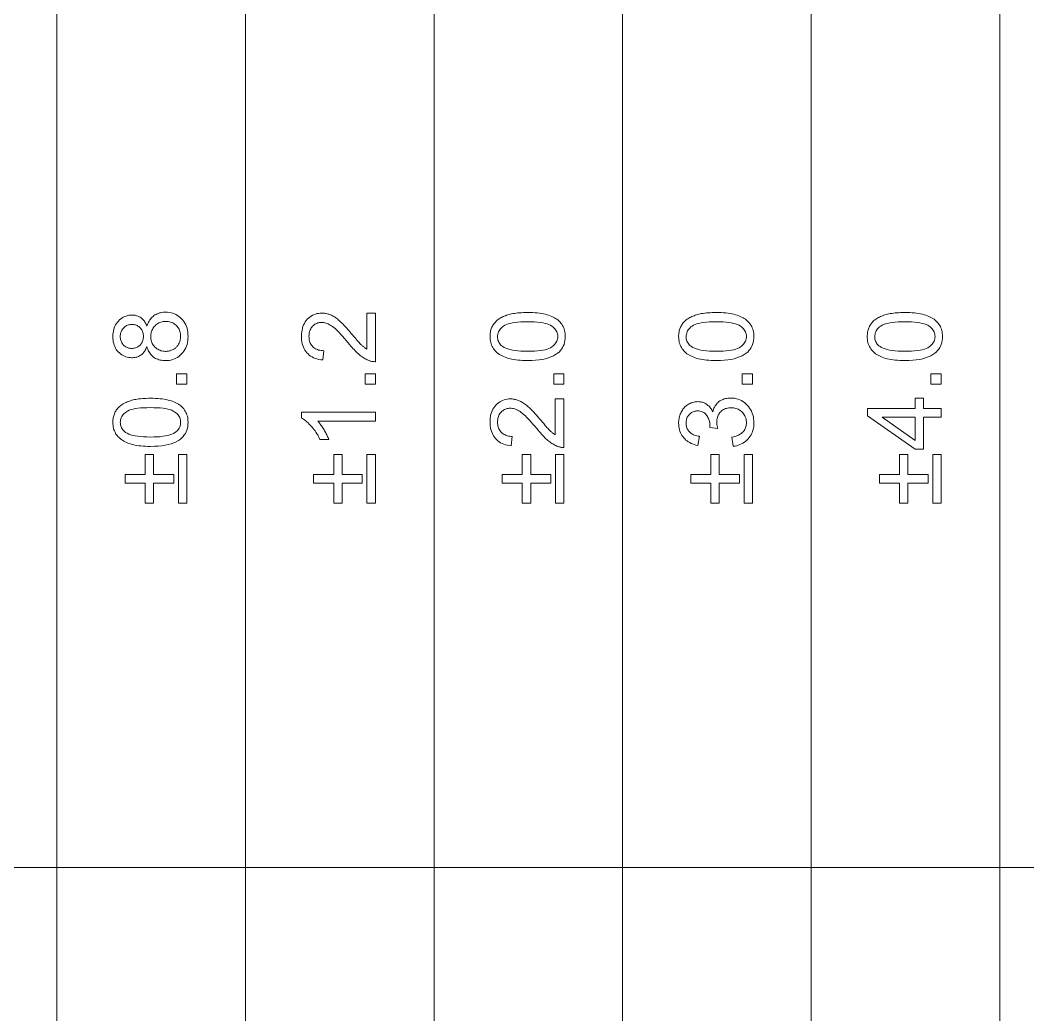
# Model space of a CAD drawing. Extents: x 23 to 417, y 3 to 294.
# Drawn here: x 189.29 to 202.97, y 23.22 to 36.73 of the extents above; entities that cross this region are included whole.
import ezdxf

# ---------------------------------------------------------------- set-up
doc = ezdxf.new("R2010")
doc.units = 0

msp = doc.modelspace()

# ---------------------------------------------------------------- linework, layer by layer
at = {"color": 7, "lineweight": 13}
for p, q in [((189.786, 10.222), (189.786, 50.222)), ((192.347, 10.222), (192.347, 50.222)), ((194.908, 10.222), (194.908, 50.222)), ((197.468, 10.222), (197.468, 50.222)), ((200.029, 10.222), (200.029, 50.222)), ((202.59, 10.222), (202.59, 50.222)), ((182.104, 25.222), (230.758, 25.222))]:
    msp.add_line(p, q, dxfattribs=at)
for points in [[(191.009, 32.296), (191.003, 32.281), (190.996, 32.267), (190.99, 32.254), (190.982, 32.241), (190.975, 32.23), (190.966, 32.219), (190.958, 32.209), (190.949, 32.199), (190.939, 32.191), (190.929, 32.183), (190.918, 32.176), (190.907, 32.17), (190.896, 32.164), (190.884, 32.159), (190.872, 32.155), (190.859, 32.152), (190.846, 32.149), (190.833, 32.148), (190.819, 32.146), (190.805, 32.146), (190.783, 32.147), (190.762, 32.149), (190.742, 32.153), (190.723, 32.159), (190.704, 32.166), (190.686, 32.174), (190.669, 32.184), (190.652, 32.196), (190.636, 32.21), (190.621, 32.224), (190.607, 32.241), (190.594, 32.258), (190.583, 32.276), (190.574, 32.296), (190.565, 32.316), (190.559, 32.337), (190.553, 32.36), (190.55, 32.383), (190.548, 32.408), (190.547, 32.433), (190.548, 32.459), (190.55, 32.484), (190.554, 32.507), (190.559, 32.53), (190.566, 32.551), (190.574, 32.572), (190.584, 32.592), (190.595, 32.61), (190.608, 32.628), (190.623, 32.644), (190.638, 32.659), (190.655, 32.673), (190.671, 32.685), (190.689, 32.695), (190.707, 32.704), (190.726, 32.711), (190.746, 32.717), (190.766, 32.721), (190.787, 32.723), (190.808, 32.724), (190.822, 32.723), (190.835, 32.722), (190.848, 32.721), (190.861, 32.718), (190.873, 32.715), (190.885, 32.711), (190.897, 32.706), (190.908, 32.7), (190.919, 32.694), (190.929, 32.687), (190.939, 32.68), (190.949, 32.671), (190.958, 32.662), (190.967, 32.652), (190.975, 32.641), (190.982, 32.63), (190.99, 32.618), (190.996, 32.605), (191.003, 32.591), (191.009, 32.576), (191.015, 32.594), (191.022, 32.612), (191.03, 32.628), (191.038, 32.643), (191.048, 32.658), (191.058, 32.671), (191.069, 32.684), (191.08, 32.696), (191.092, 32.707), (191.105, 32.717), (191.119, 32.726), (191.133, 32.734), (191.148, 32.741), (191.163, 32.747), (191.179, 32.753), (191.195, 32.757), (191.212, 32.76), (191.229, 32.763), (191.247, 32.764), (191.265, 32.765), (191.29, 32.764), (191.315, 32.761), (191.338, 32.757), (191.361, 32.75), (191.383, 32.742), (191.404, 32.732), (191.425, 32.72), (191.444, 32.707), (191.463, 32.691), (191.481, 32.674), (191.497, 32.655), (191.512, 32.635), (191.525, 32.614), (191.537, 32.592), (191.546, 32.569), (191.554, 32.545), (191.56, 32.519), (191.564, 32.492), (191.567, 32.464), (191.568, 32.435), (191.567, 32.406), (191.564, 32.378), (191.56, 32.352), (191.554, 32.326), (191.546, 32.302), (191.536, 32.278), (191.525, 32.256), (191.512, 32.235), (191.497, 32.215), (191.48, 32.197), (191.462, 32.179), (191.443, 32.164), (191.424, 32.15), (191.403, 32.138), (191.382, 32.128), (191.36, 32.12), (191.336, 32.114), (191.312, 32.109), (191.287, 32.107), (191.262, 32.106), (191.242, 32.106), (191.224, 32.108), (191.206, 32.11), (191.189, 32.114), (191.172, 32.118), (191.156, 32.124), (191.141, 32.13), (191.126, 32.137), (191.112, 32.146), (191.098, 32.155), (191.086, 32.166), (191.074, 32.177), (191.063, 32.189), (191.052, 32.202), (191.043, 32.215), (191.034, 32.23), (191.027, 32.245), (191.02, 32.261), (191.014, 32.278)], [(193.994, 32.752), (194.112, 32.752), (194.112, 32.091), (194.103, 32.091), (194.094, 32.092), (194.085, 32.092), (194.077, 32.093), (194.068, 32.094), (194.06, 32.096), (194.051, 32.098), (194.043, 32.1), (194.035, 32.103), (194.026, 32.106), (194.013, 32.111), (193.999, 32.117), (193.986, 32.124), (193.973, 32.131), (193.959, 32.139), (193.946, 32.147), (193.933, 32.156), (193.92, 32.166), (193.906, 32.176), (193.893, 32.187), (193.88, 32.198), (193.866, 32.211), (193.852, 32.224), (193.838, 32.239), (193.823, 32.255), (193.807, 32.271), (193.792, 32.289), (193.775, 32.307), (193.759, 32.327), (193.742, 32.347), (193.716, 32.379), (193.691, 32.408), (193.667, 32.436), (193.644, 32.461), (193.622, 32.484), (193.601, 32.505), (193.582, 32.524), (193.564, 32.54), (193.546, 32.555), (193.53, 32.568), (193.515, 32.578), (193.499, 32.588), (193.484, 32.597), (193.469, 32.604), (193.454, 32.611), (193.439, 32.616), (193.425, 32.62), (193.411, 32.623), (193.396, 32.624), (193.382, 32.625), (193.368, 32.624), (193.354, 32.623), (193.341, 32.62), (193.328, 32.617), (193.315, 32.612), (193.303, 32.606), (193.291, 32.599), (193.28, 32.592), (193.27, 32.583), (193.259, 32.573), (193.25, 32.562), (193.241, 32.551), (193.234, 32.539), (193.227, 32.526), (193.222, 32.513), (193.217, 32.499), (193.214, 32.484), (193.211, 32.469), (193.21, 32.453), (193.209, 32.437), (193.21, 32.419), (193.211, 32.403), (193.214, 32.387), (193.218, 32.371), (193.222, 32.357), (193.228, 32.343), (193.235, 32.33), (193.243, 32.317), (193.252, 32.306), (193.262, 32.295), (193.273, 32.285), (193.285, 32.276), (193.298, 32.268), (193.311, 32.261), (193.326, 32.255), (193.341, 32.25), (193.357, 32.246), (193.374, 32.243), (193.391, 32.242), (193.41, 32.241), (193.397, 32.115), (193.369, 32.118), (193.343, 32.123), (193.318, 32.129), (193.295, 32.137), (193.272, 32.146), (193.251, 32.156), (193.232, 32.168), (193.214, 32.181), (193.197, 32.196), (193.182, 32.212), (193.167, 32.23), (193.155, 32.248), (193.144, 32.268), (193.134, 32.289), (193.126, 32.311), (193.119, 32.335), (193.114, 32.359), (193.11, 32.385), (193.108, 32.411), (193.107, 32.439), (193.108, 32.468), (193.111, 32.495), (193.115, 32.52), (193.12, 32.545), (193.127, 32.568), (193.136, 32.59), (193.147, 32.611), (193.159, 32.631), (193.172, 32.65), (193.187, 32.667), (193.204, 32.683), (193.221, 32.697), (193.239, 32.71), (193.257, 32.721), (193.277, 32.73), (193.297, 32.738), (193.318, 32.744), (193.339, 32.748), (193.362, 32.75), (193.385, 32.751), (193.397, 32.751), (193.409, 32.75), (193.421, 32.749), (193.433, 32.747), (193.445, 32.745), (193.456, 32.742), (193.468, 32.739), (193.48, 32.735), (193.492, 32.731), (193.503, 32.727), (193.515, 32.721), (193.527, 32.715), (193.538, 32.709), (193.55, 32.702), (193.563, 32.694), (193.575, 32.685), (193.587, 32.676), (193.6, 32.667), (193.612, 32.656), (193.625, 32.645), (193.639, 32.633), (193.653, 32.619), (193.668, 32.604), (193.684, 32.587), (193.701, 32.569), (193.719, 32.55), (193.738, 32.528), (193.758, 32.506), (193.779, 32.481), (193.801, 32.456), (193.819, 32.434), (193.836, 32.415), (193.852, 32.397), (193.866, 32.38), (193.879, 32.365), (193.891, 32.352), (193.902, 32.34), (193.911, 32.33), (193.92, 32.321), (193.927, 32.314), (193.934, 32.308), (193.94, 32.302), (193.947, 32.296), (193.954, 32.291), (193.96, 32.285), (193.967, 32.28), (193.974, 32.275), (193.98, 32.271), (193.987, 32.266), (193.994, 32.262)], [(196.179, 32.107), (196.144, 32.108), (196.111, 32.109), (196.079, 32.11), (196.048, 32.113), (196.019, 32.116), (195.991, 32.12), (195.965, 32.125), (195.94, 32.131), (195.916, 32.137), (195.894, 32.144), (195.873, 32.151), (195.852, 32.16), (195.833, 32.169), (195.815, 32.179), (195.798, 32.189), (195.782, 32.2), (195.767, 32.212), (195.752, 32.225), (195.739, 32.238), (195.727, 32.252), (195.716, 32.267), (195.706, 32.282), (195.697, 32.299), (195.689, 32.316), (195.683, 32.333), (195.678, 32.352), (195.673, 32.371), (195.671, 32.391), (195.669, 32.412), (195.668, 32.433), (195.669, 32.449), (195.67, 32.465), (195.671, 32.48), (195.673, 32.494), (195.676, 32.509), (195.68, 32.523), (195.684, 32.536), (195.689, 32.549), (195.694, 32.562), (195.701, 32.574), (195.707, 32.586), (195.715, 32.598), (195.723, 32.609), (195.731, 32.62), (195.74, 32.63), (195.75, 32.64), (195.76, 32.649), (195.771, 32.658), (195.782, 32.667), (195.794, 32.675), (195.807, 32.682), (195.82, 32.69), (195.833, 32.697), (195.847, 32.704), (195.862, 32.71), (195.877, 32.716), (195.893, 32.722), (195.909, 32.727), (195.926, 32.732), (195.943, 32.737), (195.961, 32.741), (195.98, 32.745), (196.001, 32.748), (196.023, 32.751), (196.046, 32.754), (196.07, 32.756), (196.095, 32.757), (196.122, 32.758), (196.15, 32.759), (196.179, 32.759), (196.214, 32.759), (196.247, 32.758), (196.279, 32.756), (196.309, 32.754), (196.338, 32.75), (196.366, 32.746), (196.392, 32.742), (196.417, 32.736), (196.441, 32.73), (196.463, 32.723), (196.484, 32.716), (196.505, 32.707), (196.524, 32.698), (196.542, 32.688), (196.559, 32.678), (196.575, 32.667), (196.591, 32.655), (196.605, 32.642), (196.618, 32.629), (196.63, 32.615), (196.642, 32.6), (196.652, 32.585), (196.66, 32.568), (196.668, 32.551), (196.675, 32.534), (196.68, 32.515), (196.684, 32.496), (196.687, 32.476), (196.689, 32.455), (196.689, 32.433), (196.688, 32.405), (196.685, 32.378), (196.68, 32.352), (196.673, 32.327), (196.663, 32.304), (196.652, 32.282), (196.639, 32.261), (196.623, 32.242), (196.605, 32.223), (196.586, 32.206), (196.559, 32.187), (196.529, 32.17), (196.497, 32.156), (196.461, 32.143), (196.422, 32.132), (196.379, 32.123), (196.334, 32.116), (196.286, 32.111), (196.234, 32.108)], [(198.74, 32.107), (198.705, 32.108), (198.672, 32.109), (198.64, 32.11), (198.609, 32.113), (198.58, 32.116), (198.552, 32.12), (198.525, 32.125), (198.5, 32.131), (198.477, 32.137), (198.454, 32.144), (198.433, 32.151), (198.413, 32.16), (198.394, 32.169), (198.376, 32.179), (198.359, 32.189), (198.342, 32.2), (198.327, 32.212), (198.313, 32.225), (198.3, 32.238), (198.288, 32.252), (198.276, 32.267), (198.266, 32.282), (198.258, 32.299), (198.25, 32.316), (198.244, 32.333), (198.238, 32.352), (198.234, 32.371), (198.231, 32.391), (198.23, 32.412), (198.229, 32.433), (198.229, 32.449), (198.23, 32.465), (198.232, 32.48), (198.234, 32.494), (198.237, 32.509), (198.241, 32.523), (198.245, 32.536), (198.25, 32.549), (198.255, 32.562), (198.261, 32.574), (198.268, 32.586), (198.275, 32.598), (198.283, 32.609), (198.292, 32.62), (198.301, 32.63), (198.311, 32.64), (198.321, 32.649), (198.331, 32.658), (198.343, 32.667), (198.355, 32.675), (198.367, 32.682), (198.38, 32.69), (198.394, 32.697), (198.408, 32.704), (198.422, 32.71), (198.438, 32.716), (198.453, 32.722), (198.469, 32.727), (198.486, 32.732), (198.503, 32.737), (198.522, 32.741), (198.541, 32.745), (198.562, 32.748), (198.583, 32.751), (198.606, 32.754), (198.631, 32.756), (198.656, 32.757), (198.683, 32.758), (198.711, 32.759), (198.74, 32.759), (198.774, 32.759), (198.808, 32.758), (198.839, 32.756), (198.87, 32.754), (198.899, 32.75), (198.927, 32.746), (198.953, 32.742), (198.978, 32.736), (199.002, 32.73), (199.024, 32.723), (199.045, 32.716), (199.065, 32.707), (199.084, 32.698), (199.103, 32.688), (199.12, 32.678), (199.136, 32.667), (199.151, 32.655), (199.165, 32.642), (199.179, 32.629), (199.191, 32.615), (199.202, 32.6), (199.212, 32.585), (199.221, 32.568), (199.229, 32.551), (199.235, 32.534), (199.241, 32.515), (199.245, 32.496), (199.248, 32.476), (199.249, 32.455), (199.25, 32.433), (199.249, 32.405), (199.246, 32.378), (199.241, 32.352), (199.233, 32.327), (199.224, 32.304), (199.213, 32.282), (199.199, 32.261), (199.184, 32.242), (199.166, 32.223), (199.146, 32.206), (199.12, 32.187), (199.09, 32.17), (199.057, 32.156), (199.021, 32.143), (198.982, 32.132), (198.94, 32.123), (198.895, 32.116), (198.846, 32.111), (198.795, 32.108)], [(201.301, 32.107), (201.266, 32.108), (201.232, 32.109), (201.2, 32.11), (201.17, 32.113), (201.14, 32.116), (201.113, 32.12), (201.086, 32.125), (201.061, 32.131), (201.037, 32.137), (201.015, 32.144), (200.994, 32.151), (200.974, 32.16), (200.955, 32.169), (200.936, 32.179), (200.919, 32.189), (200.903, 32.2), (200.888, 32.212), (200.874, 32.225), (200.861, 32.238), (200.848, 32.252), (200.837, 32.267), (200.827, 32.282), (200.818, 32.299), (200.811, 32.316), (200.804, 32.333), (200.799, 32.352), (200.795, 32.371), (200.792, 32.391), (200.79, 32.412), (200.79, 32.433), (200.79, 32.449), (200.791, 32.465), (200.793, 32.48), (200.795, 32.494), (200.798, 32.509), (200.801, 32.523), (200.805, 32.536), (200.81, 32.549), (200.816, 32.562), (200.822, 32.574), (200.829, 32.586), (200.836, 32.598), (200.844, 32.609), (200.853, 32.62), (200.862, 32.63), (200.871, 32.64), (200.881, 32.649), (200.892, 32.658), (200.904, 32.667), (200.915, 32.675), (200.928, 32.682), (200.941, 32.69), (200.954, 32.697), (200.969, 32.704), (200.983, 32.71), (200.998, 32.716), (201.014, 32.722), (201.03, 32.727), (201.047, 32.732), (201.064, 32.737), (201.082, 32.741), (201.102, 32.745), (201.122, 32.748), (201.144, 32.751), (201.167, 32.754), (201.191, 32.756), (201.217, 32.757), (201.243, 32.758), (201.271, 32.759), (201.301, 32.759), (201.335, 32.759), (201.368, 32.758), (201.4, 32.756), (201.43, 32.754), (201.46, 32.75), (201.487, 32.746), (201.514, 32.742), (201.539, 32.736), (201.562, 32.73), (201.585, 32.723), (201.606, 32.716), (201.626, 32.707), (201.645, 32.698), (201.663, 32.688), (201.68, 32.678), (201.697, 32.667), (201.712, 32.655), (201.726, 32.642), (201.739, 32.629), (201.752, 32.615), (201.763, 32.6), (201.773, 32.585), (201.782, 32.568), (201.79, 32.551), (201.796, 32.534), (201.801, 32.515), (201.805, 32.496), (201.808, 32.476), (201.81, 32.455), (201.811, 32.433), (201.81, 32.405), (201.807, 32.378), (201.801, 32.352), (201.794, 32.327), (201.785, 32.304), (201.773, 32.282), (201.76, 32.261), (201.744, 32.242), (201.727, 32.223), (201.707, 32.206), (201.681, 32.187), (201.651, 32.17), (201.618, 32.156), (201.582, 32.143), (201.543, 32.132), (201.501, 32.123), (201.455, 32.116), (201.407, 32.111), (201.355, 32.108)], [(190.801, 32.272), (190.814, 32.272), (190.828, 32.273), (190.841, 32.276), (190.853, 32.279), (190.865, 32.283), (190.876, 32.288), (190.887, 32.294), (190.897, 32.301), (190.907, 32.309), (190.917, 32.317), (190.925, 32.327), (190.933, 32.337), (190.939, 32.347), (190.945, 32.358), (190.95, 32.37), (190.954, 32.382), (190.957, 32.395), (190.96, 32.408), (190.961, 32.422), (190.962, 32.436), (190.961, 32.45), (190.96, 32.463), (190.958, 32.476), (190.954, 32.489), (190.95, 32.501), (190.945, 32.512), (190.94, 32.523), (190.933, 32.533), (190.925, 32.543), (190.917, 32.552), (190.908, 32.561), (190.898, 32.569), (190.888, 32.575), (190.878, 32.581), (190.867, 32.586), (190.856, 32.59), (190.844, 32.594), (190.832, 32.596), (190.82, 32.597), (190.807, 32.598), (190.794, 32.597), (190.781, 32.596), (190.769, 32.593), (190.757, 32.59), (190.745, 32.586), (190.734, 32.581), (190.723, 32.575), (190.713, 32.568), (190.703, 32.56), (190.694, 32.551), (190.685, 32.541), (190.677, 32.531), (190.67, 32.521), (190.664, 32.51), (190.659, 32.498), (190.655, 32.487), (190.652, 32.474), (190.65, 32.462), (190.648, 32.448), (190.648, 32.435), (190.648, 32.421), (190.65, 32.407), (190.652, 32.395), (190.655, 32.382), (190.659, 32.37), (190.664, 32.359), (190.67, 32.348), (190.677, 32.337), (190.684, 32.327), (190.693, 32.318), (190.702, 32.309), (190.711, 32.301), (190.721, 32.294), (190.732, 32.288), (190.742, 32.283), (190.753, 32.279), (190.764, 32.276), (190.776, 32.273), (190.788, 32.272)], [(191.262, 32.232), (191.273, 32.232), (191.283, 32.233), (191.294, 32.234), (191.304, 32.236), (191.314, 32.238), (191.324, 32.241), (191.334, 32.244), (191.344, 32.248), (191.354, 32.252), (191.364, 32.257), (191.374, 32.262), (191.383, 32.268), (191.391, 32.274), (191.4, 32.281), (191.408, 32.288), (191.415, 32.295), (191.422, 32.304), (191.428, 32.312), (191.434, 32.321), (191.44, 32.331), (191.445, 32.341), (191.45, 32.351), (191.454, 32.361), (191.457, 32.371), (191.46, 32.382), (191.463, 32.393), (191.465, 32.403), (191.466, 32.414), (191.467, 32.425), (191.467, 32.437), (191.466, 32.454), (191.465, 32.471), (191.462, 32.487), (191.458, 32.502), (191.453, 32.517), (191.447, 32.531), (191.439, 32.545), (191.431, 32.558), (191.421, 32.57), (191.41, 32.582), (191.399, 32.593), (191.386, 32.603), (191.374, 32.611), (191.36, 32.619), (191.346, 32.625), (191.331, 32.63), (191.316, 32.634), (191.3, 32.637), (191.284, 32.639), (191.266, 32.639), (191.249, 32.639), (191.232, 32.637), (191.216, 32.634), (191.2, 32.63), (191.185, 32.624), (191.171, 32.618), (191.157, 32.61), (191.144, 32.601), (191.132, 32.591), (191.12, 32.58), (191.109, 32.568), (191.099, 32.555), (191.09, 32.542), (191.083, 32.528), (191.076, 32.514), (191.071, 32.499), (191.067, 32.483), (191.064, 32.467), (191.062, 32.45), (191.062, 32.433), (191.062, 32.416), (191.064, 32.399), (191.067, 32.383), (191.071, 32.368), (191.076, 32.353), (191.082, 32.339), (191.09, 32.326), (191.098, 32.313), (191.108, 32.301), (191.119, 32.289), (191.131, 32.278), (191.143, 32.268), (191.156, 32.26), (191.17, 32.253), (191.184, 32.246), (191.198, 32.241), (191.213, 32.237), (191.229, 32.234), (191.245, 32.233)], [(196.179, 32.233), (196.227, 32.234), (196.271, 32.236), (196.312, 32.239), (196.35, 32.243), (196.384, 32.248), (196.415, 32.254), (196.443, 32.262), (196.468, 32.27), (196.489, 32.28), (196.507, 32.291), (196.522, 32.303), (196.536, 32.315), (196.548, 32.328), (196.559, 32.341), (196.568, 32.355), (196.575, 32.37), (196.581, 32.385), (196.585, 32.4), (196.588, 32.417), (196.588, 32.433), (196.588, 32.45), (196.585, 32.466), (196.581, 32.482), (196.575, 32.497), (196.568, 32.511), (196.559, 32.525), (196.548, 32.538), (196.536, 32.551), (196.522, 32.564), (196.507, 32.575), (196.489, 32.586), (196.467, 32.596), (196.443, 32.605), (196.415, 32.612), (196.384, 32.619), (196.349, 32.624), (196.312, 32.628), (196.271, 32.631), (196.227, 32.633), (196.179, 32.633), (196.131, 32.633), (196.087, 32.631), (196.046, 32.628), (196.008, 32.624), (195.974, 32.619), (195.942, 32.612), (195.915, 32.605), (195.89, 32.596), (195.869, 32.586), (195.851, 32.575), (195.836, 32.564), (195.822, 32.551), (195.81, 32.538), (195.799, 32.525), (195.79, 32.511), (195.783, 32.496), (195.777, 32.481), (195.773, 32.465), (195.771, 32.449), (195.77, 32.432), (195.771, 32.415), (195.773, 32.399), (195.776, 32.384), (195.781, 32.37), (195.788, 32.356), (195.796, 32.343), (195.805, 32.33), (195.816, 32.318), (195.828, 32.307), (195.841, 32.297), (195.861, 32.285), (195.884, 32.274), (195.91, 32.264), (195.939, 32.256), (195.972, 32.249), (196.007, 32.244), (196.045, 32.239), (196.087, 32.236), (196.131, 32.234)], [(198.74, 32.233), (198.787, 32.234), (198.832, 32.236), (198.873, 32.239), (198.91, 32.243), (198.945, 32.248), (198.976, 32.254), (199.004, 32.262), (199.028, 32.27), (199.05, 32.28), (199.068, 32.291), (199.083, 32.303), (199.097, 32.315), (199.109, 32.328), (199.12, 32.341), (199.129, 32.355), (199.136, 32.37), (199.142, 32.385), (199.146, 32.4), (199.148, 32.417), (199.149, 32.433), (199.148, 32.45), (199.146, 32.466), (199.142, 32.482), (199.136, 32.497), (199.129, 32.511), (199.12, 32.525), (199.109, 32.538), (199.097, 32.551), (199.083, 32.564), (199.067, 32.575), (199.049, 32.586), (199.028, 32.596), (199.003, 32.605), (198.976, 32.612), (198.944, 32.619), (198.91, 32.624), (198.872, 32.628), (198.832, 32.631), (198.787, 32.633), (198.74, 32.633), (198.692, 32.633), (198.648, 32.631), (198.607, 32.628), (198.569, 32.624), (198.534, 32.619), (198.503, 32.612), (198.475, 32.605), (198.451, 32.596), (198.43, 32.586), (198.412, 32.575), (198.396, 32.564), (198.383, 32.551), (198.37, 32.538), (198.36, 32.525), (198.351, 32.511), (198.344, 32.496), (198.338, 32.481), (198.334, 32.465), (198.331, 32.449), (198.331, 32.432), (198.331, 32.415), (198.333, 32.399), (198.337, 32.384), (198.342, 32.37), (198.348, 32.356), (198.356, 32.343), (198.366, 32.33), (198.376, 32.318), (198.389, 32.307), (198.402, 32.297), (198.422, 32.285), (198.445, 32.274), (198.471, 32.264), (198.5, 32.256), (198.532, 32.249), (198.568, 32.244), (198.606, 32.239), (198.648, 32.236), (198.692, 32.234)], [(201.301, 32.233), (201.348, 32.234), (201.392, 32.236), (201.433, 32.239), (201.471, 32.243), (201.506, 32.248), (201.537, 32.254), (201.565, 32.262), (201.589, 32.27), (201.61, 32.28), (201.628, 32.291), (201.644, 32.303), (201.658, 32.315), (201.67, 32.328), (201.68, 32.341), (201.689, 32.355), (201.697, 32.37), (201.702, 32.385), (201.707, 32.4), (201.709, 32.417), (201.71, 32.433), (201.709, 32.45), (201.707, 32.466), (201.702, 32.482), (201.697, 32.497), (201.689, 32.511), (201.68, 32.525), (201.67, 32.538), (201.657, 32.551), (201.644, 32.564), (201.628, 32.575), (201.61, 32.586), (201.589, 32.596), (201.564, 32.605), (201.536, 32.612), (201.505, 32.619), (201.471, 32.624), (201.433, 32.628), (201.392, 32.631), (201.348, 32.633), (201.301, 32.633), (201.253, 32.633), (201.208, 32.631), (201.167, 32.628), (201.13, 32.624), (201.095, 32.619), (201.064, 32.612), (201.036, 32.605), (201.012, 32.596), (200.99, 32.586), (200.972, 32.575), (200.957, 32.564), (200.943, 32.551), (200.931, 32.538), (200.92, 32.525), (200.912, 32.511), (200.904, 32.496), (200.899, 32.481), (200.895, 32.465), (200.892, 32.449), (200.891, 32.432), (200.892, 32.415), (200.894, 32.399), (200.898, 32.384), (200.903, 32.37), (200.909, 32.356), (200.917, 32.343), (200.926, 32.33), (200.937, 32.318), (200.949, 32.307), (200.963, 32.297), (200.983, 32.285), (201.006, 32.274), (201.032, 32.264), (201.061, 32.256), (201.093, 32.249), (201.128, 32.244), (201.167, 32.239), (201.208, 32.236), (201.253, 32.234)], [(191.551, 31.788), (191.411, 31.788), (191.411, 31.928), (191.551, 31.928)], [(194.112, 31.788), (193.972, 31.788), (193.972, 31.928), (194.112, 31.928)], [(196.672, 31.788), (196.532, 31.788), (196.532, 31.928), (196.672, 31.928)], [(199.233, 31.788), (199.093, 31.788), (199.093, 31.928), (199.233, 31.928)], [(201.794, 31.788), (201.654, 31.788), (201.654, 31.928), (201.794, 31.928)], [(191.058, 30.942), (191.023, 30.942), (190.99, 30.944), (190.958, 30.945), (190.927, 30.948), (190.898, 30.951), (190.87, 30.955), (190.843, 30.96), (190.818, 30.965), (190.795, 30.972), (190.772, 30.979), (190.751, 30.986), (190.731, 30.995), (190.712, 31.004), (190.694, 31.013), (190.676, 31.024), (190.66, 31.035), (190.645, 31.047), (190.631, 31.06), (190.618, 31.073), (190.605, 31.087), (190.594, 31.102), (190.584, 31.117), (190.576, 31.134), (190.568, 31.151), (190.561, 31.168), (190.556, 31.187), (190.552, 31.206), (190.549, 31.226), (190.547, 31.247), (190.547, 31.268), (190.547, 31.284), (190.548, 31.3), (190.55, 31.315), (190.552, 31.329), (190.555, 31.344), (190.558, 31.358), (190.563, 31.371), (190.568, 31.384), (190.573, 31.397), (190.579, 31.409), (190.586, 31.421), (190.593, 31.433), (190.601, 31.444), (190.61, 31.455), (190.619, 31.465), (190.628, 31.475), (190.639, 31.484), (190.649, 31.493), (190.661, 31.502), (190.673, 31.51), (190.685, 31.517), (190.698, 31.525), (190.712, 31.532), (190.726, 31.539), (190.74, 31.545), (190.755, 31.551), (190.771, 31.557), (190.787, 31.562), (190.804, 31.567), (190.821, 31.572), (190.839, 31.576), (190.859, 31.58), (190.879, 31.583), (190.901, 31.586), (190.924, 31.589), (190.949, 31.591), (190.974, 31.592), (191.001, 31.593), (191.029, 31.594), (191.058, 31.594), (191.092, 31.594), (191.125, 31.593), (191.157, 31.591), (191.188, 31.588), (191.217, 31.585), (191.244, 31.581), (191.271, 31.576), (191.296, 31.571), (191.32, 31.565), (191.342, 31.558), (191.363, 31.55), (191.383, 31.542), (191.402, 31.533), (191.42, 31.523), (191.438, 31.513), (191.454, 31.502), (191.469, 31.49), (191.483, 31.477), (191.497, 31.464), (191.509, 31.45), (191.52, 31.435), (191.53, 31.42), (191.539, 31.403), (191.547, 31.386), (191.553, 31.369), (191.559, 31.35), (191.563, 31.331), (191.566, 31.311), (191.567, 31.29), (191.568, 31.268), (191.567, 31.24), (191.564, 31.213), (191.559, 31.187), (191.551, 31.162), (191.542, 31.139), (191.531, 31.117), (191.517, 31.096), (191.502, 31.077), (191.484, 31.058), (191.464, 31.041), (191.438, 31.022), (191.408, 31.005), (191.375, 30.991), (191.339, 30.978), (191.3, 30.967), (191.258, 30.958), (191.213, 30.951), (191.164, 30.946), (191.112, 30.943)], [(196.554, 31.587), (196.672, 31.587), (196.672, 30.926), (196.663, 30.926), (196.655, 30.927), (196.646, 30.927), (196.637, 30.928), (196.629, 30.929), (196.62, 30.931), (196.612, 30.933), (196.604, 30.935), (196.595, 30.938), (196.587, 30.941), (196.574, 30.946), (196.56, 30.952), (196.547, 30.959), (196.533, 30.966), (196.52, 30.974), (196.507, 30.982), (196.493, 30.991), (196.48, 31.001), (196.467, 31.011), (196.454, 31.022), (196.441, 31.033), (196.427, 31.046), (196.413, 31.059), (196.398, 31.074), (196.383, 31.09), (196.368, 31.106), (196.352, 31.124), (196.336, 31.142), (196.32, 31.162), (196.303, 31.182), (196.276, 31.214), (196.251, 31.243), (196.227, 31.271), (196.205, 31.296), (196.183, 31.319), (196.162, 31.34), (196.143, 31.359), (196.124, 31.375), (196.107, 31.39), (196.091, 31.403), (196.075, 31.413), (196.06, 31.423), (196.045, 31.432), (196.03, 31.439), (196.015, 31.446), (196, 31.451), (195.986, 31.455), (195.971, 31.458), (195.957, 31.459), (195.943, 31.46), (195.929, 31.459), (195.915, 31.458), (195.901, 31.455), (195.888, 31.451), (195.876, 31.447), (195.864, 31.441), (195.852, 31.434), (195.841, 31.426), (195.83, 31.418), (195.82, 31.408), (195.81, 31.397), (195.802, 31.386), (195.794, 31.373), (195.788, 31.361), (195.782, 31.348), (195.778, 31.334), (195.774, 31.319), (195.772, 31.304), (195.77, 31.288), (195.77, 31.272), (195.77, 31.254), (195.772, 31.238), (195.775, 31.222), (195.778, 31.206), (195.783, 31.192), (195.789, 31.178), (195.796, 31.165), (195.804, 31.152), (195.813, 31.141), (195.823, 31.13), (195.834, 31.12), (195.846, 31.111), (195.859, 31.102), (195.872, 31.096), (195.886, 31.09), (195.902, 31.085), (195.918, 31.081), (195.934, 31.078), (195.952, 31.076), (195.97, 31.076), (195.957, 30.95), (195.93, 30.953), (195.904, 30.958), (195.879, 30.964), (195.855, 30.971), (195.833, 30.98), (195.812, 30.991), (195.793, 31.003), (195.775, 31.016), (195.758, 31.031), (195.742, 31.047), (195.728, 31.065), (195.716, 31.083), (195.704, 31.103), (195.695, 31.124), (195.687, 31.146), (195.68, 31.17), (195.675, 31.194), (195.671, 31.22), (195.669, 31.246), (195.668, 31.274), (195.669, 31.302), (195.671, 31.329), (195.675, 31.355), (195.681, 31.38), (195.688, 31.403), (195.697, 31.425), (195.707, 31.446), (195.719, 31.466), (195.733, 31.485), (195.748, 31.502), (195.764, 31.518), (195.781, 31.532), (195.799, 31.545), (195.818, 31.556), (195.837, 31.565), (195.858, 31.573), (195.878, 31.578), (195.9, 31.583), (195.923, 31.585), (195.946, 31.586), (195.958, 31.586), (195.97, 31.585), (195.982, 31.584), (195.994, 31.582), (196.005, 31.58), (196.017, 31.577), (196.029, 31.574), (196.041, 31.57), (196.052, 31.566), (196.064, 31.561), (196.076, 31.556), (196.087, 31.55), (196.099, 31.544), (196.111, 31.537), (196.123, 31.529), (196.136, 31.52), (196.148, 31.511), (196.161, 31.501), (196.173, 31.491), (196.186, 31.48), (196.199, 31.468), (196.214, 31.454), (196.229, 31.439), (196.245, 31.422), (196.262, 31.404), (196.28, 31.384), (196.299, 31.363), (196.319, 31.341), (196.34, 31.316), (196.362, 31.291), (196.38, 31.269), (196.397, 31.25), (196.412, 31.231), (196.427, 31.215), (196.44, 31.2), (196.452, 31.187), (196.463, 31.175), (196.472, 31.165), (196.481, 31.156), (196.488, 31.149), (196.494, 31.143), (196.501, 31.137), (196.508, 31.131), (196.514, 31.125), (196.521, 31.12), (196.528, 31.115), (196.534, 31.11), (196.541, 31.106), (196.548, 31.101), (196.554, 31.097)], [(198.969, 30.943), (198.953, 31.066), (198.973, 31.07), (198.992, 31.075), (199.01, 31.081), (199.027, 31.087), (199.042, 31.094), (199.057, 31.102), (199.07, 31.11), (199.082, 31.118), (199.093, 31.128), (199.103, 31.138), (199.112, 31.148), (199.12, 31.159), (199.127, 31.17), (199.133, 31.182), (199.138, 31.194), (199.142, 31.206), (199.145, 31.22), (199.147, 31.233), (199.149, 31.247), (199.149, 31.261), (199.149, 31.278), (199.147, 31.295), (199.144, 31.311), (199.14, 31.326), (199.134, 31.341), (199.128, 31.356), (199.12, 31.369), (199.111, 31.383), (199.1, 31.395), (199.089, 31.408), (199.077, 31.419), (199.064, 31.429), (199.05, 31.438), (199.036, 31.446), (199.022, 31.452), (199.007, 31.458), (198.991, 31.462), (198.975, 31.465), (198.958, 31.467), (198.94, 31.467), (198.924, 31.467), (198.908, 31.465), (198.892, 31.462), (198.877, 31.458), (198.863, 31.454), (198.85, 31.447), (198.837, 31.44), (198.824, 31.432), (198.812, 31.423), (198.801, 31.412), (198.79, 31.401), (198.781, 31.389), (198.773, 31.376), (198.766, 31.363), (198.76, 31.349), (198.755, 31.335), (198.751, 31.32), (198.748, 31.304), (198.747, 31.288), (198.746, 31.272), (198.746, 31.264), (198.747, 31.257), (198.747, 31.249), (198.748, 31.241), (198.749, 31.233), (198.751, 31.224), (198.753, 31.215), (198.755, 31.205), (198.757, 31.195), (198.76, 31.185), (198.652, 31.199), (198.652, 31.201), (198.652, 31.203), (198.653, 31.206), (198.653, 31.208), (198.653, 31.21), (198.653, 31.212), (198.653, 31.213), (198.653, 31.215), (198.653, 31.217), (198.653, 31.218), (198.653, 31.234), (198.652, 31.249), (198.65, 31.264), (198.647, 31.279), (198.643, 31.293), (198.638, 31.307), (198.633, 31.32), (198.627, 31.334), (198.62, 31.347), (198.612, 31.36), (198.604, 31.371), (198.594, 31.382), (198.584, 31.392), (198.572, 31.4), (198.56, 31.407), (198.547, 31.412), (198.533, 31.417), (198.518, 31.42), (198.503, 31.422), (198.486, 31.422), (198.473, 31.422), (198.46, 31.42), (198.448, 31.418), (198.436, 31.415), (198.424, 31.411), (198.413, 31.406), (198.403, 31.4), (198.393, 31.393), (198.383, 31.385), (198.374, 31.377), (198.366, 31.367), (198.358, 31.357), (198.352, 31.347), (198.346, 31.336), (198.341, 31.324), (198.337, 31.312), (198.334, 31.3), (198.332, 31.286), (198.33, 31.273), (198.33, 31.259), (198.33, 31.245), (198.332, 31.231), (198.334, 31.218), (198.337, 31.205), (198.341, 31.193), (198.346, 31.181), (198.352, 31.17), (198.359, 31.159), (198.366, 31.149), (198.375, 31.139), (198.384, 31.13), (198.395, 31.122), (198.406, 31.114), (198.418, 31.106), (198.431, 31.1), (198.445, 31.094), (198.46, 31.089), (198.476, 31.085), (198.492, 31.081), (198.51, 31.078), (198.488, 30.955), (198.464, 30.96), (198.441, 30.966), (198.419, 30.974), (198.398, 30.982), (198.379, 30.992), (198.36, 31.003), (198.343, 31.015), (198.326, 31.028), (198.311, 31.042), (198.297, 31.057), (198.284, 31.074), (198.272, 31.091), (198.262, 31.109), (198.253, 31.127), (198.246, 31.147), (198.24, 31.167), (198.235, 31.188), (198.232, 31.21), (198.23, 31.233), (198.229, 31.256), (198.229, 31.272), (198.23, 31.288), (198.232, 31.304), (198.235, 31.319), (198.238, 31.334), (198.242, 31.349), (198.246, 31.364), (198.251, 31.379), (198.257, 31.393), (198.264, 31.407), (198.271, 31.42), (198.279, 31.433), (198.287, 31.445), (198.296, 31.457), (198.306, 31.467), (198.315, 31.478), (198.326, 31.487), (198.337, 31.496), (198.348, 31.504), (198.36, 31.512), (198.372, 31.519), (198.384, 31.525), (198.397, 31.531), (198.41, 31.535), (198.422, 31.539), (198.435, 31.543), (198.449, 31.545), (198.462, 31.547), (198.475, 31.548), (198.489, 31.549), (198.502, 31.548), (198.514, 31.547), (198.527, 31.545), (198.539, 31.543), (198.551, 31.54), (198.562, 31.536), (198.574, 31.531), (198.585, 31.526), (198.596, 31.52), (198.607, 31.514), (198.617, 31.506), (198.627, 31.498), (198.637, 31.49), (198.646, 31.481), (198.655, 31.471), (198.663, 31.46), (198.671, 31.449), (198.678, 31.437), (198.685, 31.424), (198.691, 31.411), (198.696, 31.428), (198.701, 31.445), (198.708, 31.46), (198.715, 31.475), (198.723, 31.49), (198.732, 31.503), (198.742, 31.515), (198.752, 31.527), (198.764, 31.538), (198.776, 31.549), (198.79, 31.558), (198.803, 31.566), (198.818, 31.574), (198.833, 31.58), (198.849, 31.585), (198.865, 31.59), (198.882, 31.593), (198.9, 31.596), (198.919, 31.597), (198.938, 31.598), (198.963, 31.597), (198.988, 31.594), (199.013, 31.589), (199.036, 31.582), (199.059, 31.574), (199.08, 31.563), (199.101, 31.551), (199.122, 31.537), (199.141, 31.52), (199.16, 31.502), (199.177, 31.483), (199.192, 31.462), (199.206, 31.44), (199.218, 31.418), (199.228, 31.394), (199.236, 31.369), (199.243, 31.344), (199.247, 31.317), (199.25, 31.289), (199.251, 31.261), (199.25, 31.235), (199.248, 31.21), (199.244, 31.186), (199.238, 31.162), (199.231, 31.14), (199.223, 31.119), (199.212, 31.098), (199.201, 31.079), (199.187, 31.06), (199.172, 31.042), (199.156, 31.025), (199.139, 31.01), (199.121, 30.997), (199.102, 30.984), (199.082, 30.974), (199.061, 30.965), (199.04, 30.957), (199.017, 30.951), (198.994, 30.946)], [(201.794, 31.336), (201.554, 31.336), (201.554, 30.902), (201.442, 30.902), (200.794, 31.358), (200.794, 31.458), (201.442, 31.458), (201.442, 31.594), (201.554, 31.594), (201.554, 31.458), (201.794, 31.458)], [(191.058, 31.068), (191.105, 31.069), (191.15, 31.071), (191.191, 31.073), (191.228, 31.078), (191.263, 31.083), (191.294, 31.089), (191.322, 31.097), (191.346, 31.105), (191.368, 31.115), (191.385, 31.126), (191.401, 31.138), (191.415, 31.15), (191.427, 31.163), (191.438, 31.176), (191.447, 31.19), (191.454, 31.205), (191.46, 31.22), (191.464, 31.235), (191.466, 31.252), (191.467, 31.268), (191.466, 31.285), (191.464, 31.301), (191.46, 31.316), (191.454, 31.332), (191.447, 31.346), (191.438, 31.36), (191.427, 31.373), (191.415, 31.386), (191.401, 31.399), (191.385, 31.41), (191.367, 31.421), (191.346, 31.431), (191.321, 31.44), (191.293, 31.447), (191.262, 31.454), (191.228, 31.459), (191.19, 31.463), (191.149, 31.466), (191.105, 31.467), (191.058, 31.468), (191.01, 31.467), (190.966, 31.466), (190.924, 31.463), (190.887, 31.459), (190.852, 31.454), (190.821, 31.447), (190.793, 31.44), (190.769, 31.431), (190.747, 31.421), (190.73, 31.41), (190.714, 31.399), (190.7, 31.386), (190.688, 31.373), (190.678, 31.36), (190.669, 31.346), (190.661, 31.331), (190.656, 31.316), (190.652, 31.3), (190.649, 31.284), (190.648, 31.267), (190.649, 31.25), (190.651, 31.234), (190.655, 31.219), (190.66, 31.205), (190.666, 31.191), (190.674, 31.178), (190.684, 31.165), (190.694, 31.153), (190.706, 31.142), (190.72, 31.132), (190.74, 31.12), (190.763, 31.109), (190.789, 31.099), (190.818, 31.091), (190.85, 31.084), (190.885, 31.078), (190.924, 31.074), (190.965, 31.071), (191.01, 31.069)], [(194.112, 31.405), (194.112, 31.282), (193.329, 31.282), (193.338, 31.273), (193.346, 31.263), (193.355, 31.253), (193.363, 31.242), (193.371, 31.231), (193.38, 31.219), (193.388, 31.206), (193.397, 31.193), (193.405, 31.18), (193.414, 31.165), (193.422, 31.151), (193.43, 31.137), (193.437, 31.124), (193.444, 31.11), (193.451, 31.097), (193.457, 31.084), (193.463, 31.072), (193.468, 31.06), (193.473, 31.048), (193.477, 31.036), (193.359, 31.036), (193.349, 31.057), (193.338, 31.076), (193.328, 31.096), (193.316, 31.114), (193.305, 31.133), (193.293, 31.151), (193.281, 31.168), (193.268, 31.184), (193.255, 31.201), (193.241, 31.216), (193.227, 31.231), (193.214, 31.245), (193.2, 31.259), (193.187, 31.271), (193.173, 31.282), (193.16, 31.293), (193.147, 31.302), (193.134, 31.311), (193.12, 31.319), (193.107, 31.325), (193.107, 31.405)], [(201.442, 31.336), (200.991, 31.336), (201.442, 31.023)], [(191.374, 30.443), (191.099, 30.443), (191.099, 30.171), (190.985, 30.171), (190.985, 30.443), (190.713, 30.443), (190.713, 30.559), (190.985, 30.559), (190.985, 30.831), (191.099, 30.831), (191.099, 30.559), (191.374, 30.559)], [(191.551, 30.831), (191.551, 30.171), (191.436, 30.171), (191.436, 30.831)], [(193.934, 30.443), (193.659, 30.443), (193.659, 30.171), (193.545, 30.171), (193.545, 30.443), (193.273, 30.443), (193.273, 30.559), (193.545, 30.559), (193.545, 30.831), (193.659, 30.831), (193.659, 30.559), (193.934, 30.559)], [(194.112, 30.831), (194.112, 30.171), (193.997, 30.171), (193.997, 30.831)], [(196.495, 30.443), (196.22, 30.443), (196.22, 30.171), (196.106, 30.171), (196.106, 30.443), (195.834, 30.443), (195.834, 30.559), (196.106, 30.559), (196.106, 30.831), (196.22, 30.831), (196.22, 30.559), (196.495, 30.559)], [(196.672, 30.831), (196.672, 30.171), (196.558, 30.171), (196.558, 30.831)], [(199.056, 30.443), (198.781, 30.443), (198.781, 30.171), (198.667, 30.171), (198.667, 30.443), (198.395, 30.443), (198.395, 30.559), (198.667, 30.559), (198.667, 30.831), (198.781, 30.831), (198.781, 30.559), (199.056, 30.559)], [(199.233, 30.831), (199.233, 30.171), (199.118, 30.171), (199.118, 30.831)], [(201.616, 30.443), (201.341, 30.443), (201.341, 30.171), (201.228, 30.171), (201.228, 30.443), (200.955, 30.443), (200.955, 30.559), (201.228, 30.559), (201.228, 30.831), (201.341, 30.831), (201.341, 30.559), (201.616, 30.559)], [(201.794, 30.831), (201.794, 30.171), (201.679, 30.171), (201.679, 30.831)]]:
    msp.add_lwpolyline(points, close=True, dxfattribs=at)

doc.saveas('drawing.dxf')
